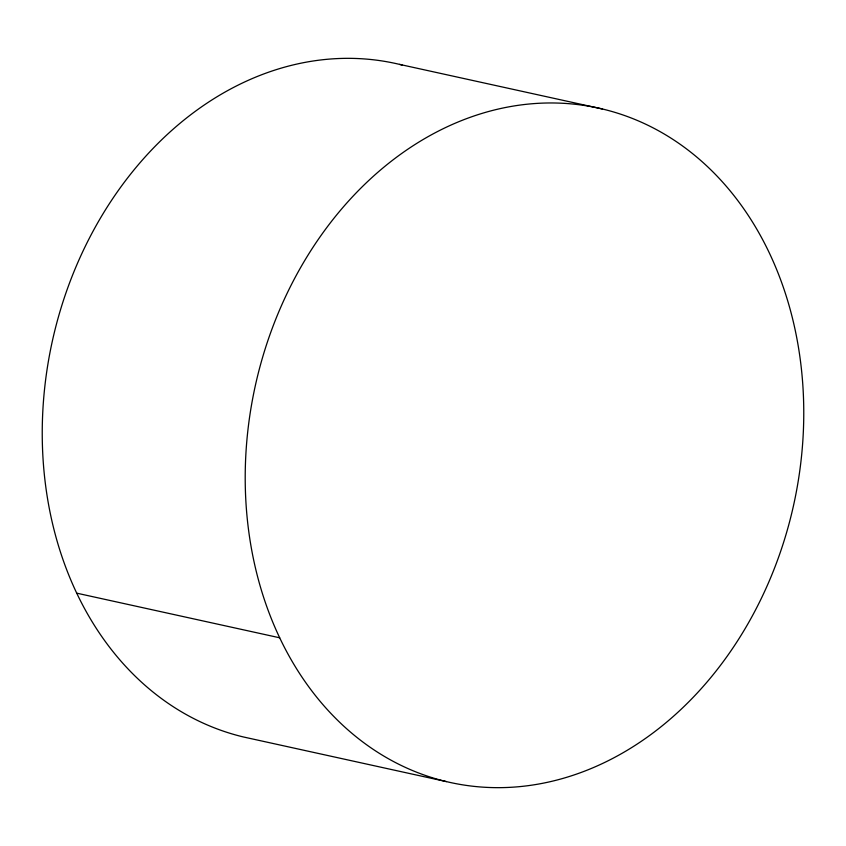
<?xml version="1.0" encoding="UTF-8"?>
<svg xmlns="http://www.w3.org/2000/svg" width="846" height="846" viewBox="0 0 846 846"><rect width="100%" height="100%" fill="white"/><g stroke="black" fill="none" stroke-linecap="round" stroke-linejoin="round"><path stroke-width="1.27" d="M399.555 64.381L602.521 109.018A345.242 275.69 -77.6 0 1 717.694 668.964A345.242 275.69 -77.6 0 1 253.24 557.969A345.242 275.69 -77.6 0 1 602.521 109.018M76.722 593.162L279.698 637.799M446.445 781.619L243.479 736.982A345.242 275.69 -77.6 0 1 53.732 335.016A345.242 275.69 -77.6 0 1 402.072 65.005"/></g></svg>
